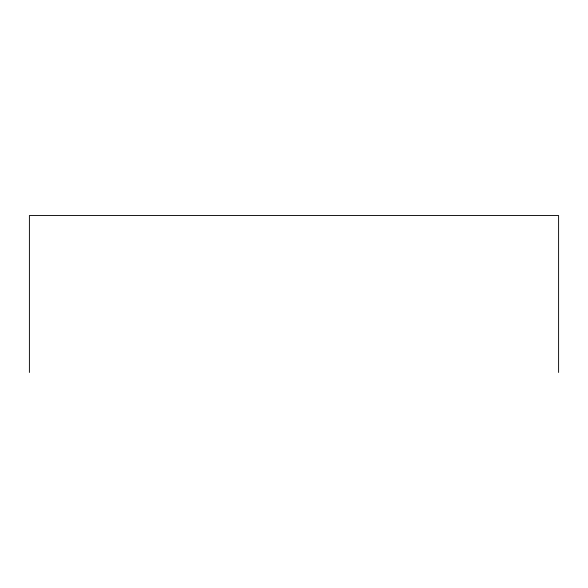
<?xml version="1.0" encoding="UTF-8"?>
<svg xmlns="http://www.w3.org/2000/svg" width="588" height="588" viewBox="0 0 588 588"><rect width="100%" height="100%" fill="white"/><g stroke="black" fill="none" stroke-linecap="round" stroke-linejoin="round"><path stroke-width="0.88" d="M558.6 372.469L558.6 215.531L29.4 215.531L29.4 372.469"/></g></svg>
